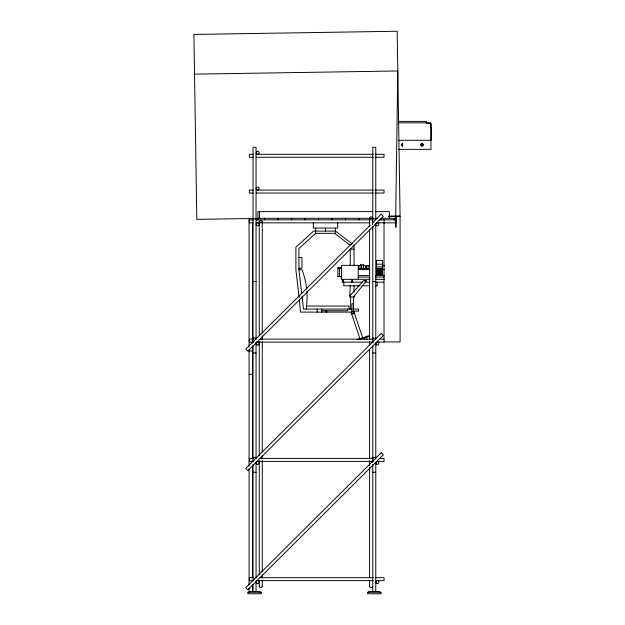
<?xml version="1.0" encoding="UTF-8"?>
<svg xmlns="http://www.w3.org/2000/svg" width="625" height="625" viewBox="0 0 625 625"><rect width="100%" height="100%" fill="white"/><g stroke="black" fill="none" stroke-linecap="round" stroke-linejoin="round"><path stroke-width="0.94" d="M402.195 144.828C402.266 142.562 402.18 147.086 402.25 144.828M354.43 295.812L366.594 280.672L363.555 280.672L349.867 295.812L349.867 296.953L354.43 296.953L354.047 295.812M370.172 225.203L245.758 349.125L247.875 351.234L383.344 216.297L381.227 214.188L372.242 223.141M335.422 228.07L335.422 233.336L315.656 233.336L298.93 248.484L298.93 269.688L301.711 293.703M365.359 281.922L365.57 281.141L364.789 280.938M351.891 311.352L352.227 311.188A1.438 1.438 0 0 0 351.484 313.344A1.438 1.438 0 0 0 353.758 313.508A1.438 1.438 0 0 0 353.328 311.266M357.008 339.602L369.352 335.5M359.008 339.734L369.688 336.188M194.531 74.148L397.797 70.969L395.523 227.18L396.242 227.18L396.242 216.266M253.312 218.492L196.82 219.375L193.906 34.43L397.172 31.25L400.086 216.195L400.086 341.914L384.031 341.914M256.148 218.445L258.188 218.414M388.711 216.375L400.086 216.195L388.75 216.195M398.656 121.398L426.477 121.398M398.062 122.852L430.688 122.852M427.648 123.32L430.688 123.32M398.867 140.297L430.977 140.297A10.234 0.414 -90 0 0 431.008 126.852A10.234 0.414 -90 0 0 430.477 124.234M398.727 149.352L430.977 149.352L430.977 140.297M253.242 154.281L249.336 154.281L249.336 157.266L253.242 157.266M256.172 154.281L373.297 154.281M375.25 154.281L384.031 154.281L384.031 157.266L375.25 157.266M256.172 157.266L373.297 157.266M253.242 190.062L249.336 190.062L249.336 193.039L253.242 193.039M256.172 190.062L373.297 190.062M375.25 190.062L384.031 190.062L384.031 193.039L375.25 193.039M256.172 193.039L373.297 193.039M372.875 211.609L257.93 211.609L257.93 219.805L372.422 219.805L372.422 218.312L257.93 218.312M375.789 211.609L389.359 211.609L389.359 218.312M375.789 218.312L377.727 218.312M253.047 218.859L256.047 218.859M372.781 218.859L375.773 218.859M253.242 219.875L249.336 219.875L249.336 222.859L253.242 222.859M256.133 219.875L258.117 219.875M379.383 219.875L381.328 219.875M393.945 219.875L395.883 219.875L395.883 222.859L376.227 222.859M256.133 222.859L260.07 222.859M261.953 222.859L369.68 222.859M351.156 244.57L349.258 244.57L334.555 233.336M354.047 249.117L350.25 249.117L350.25 265.719M298.93 257.57L301.969 257.57L301.969 268.172L298.93 268.172M376.477 264.195L382.562 264.195M358.234 265.711L369.758 265.711M382.562 265.711L384.461 265.711M365.453 266.555L366.219 266.555M365.453 267.094L366.219 267.094M365.453 267.227L366.219 267.227M341.508 267.797L337.703 267.797L341.508 268.172M358.992 268.961L368.117 268.961M358.234 269.5L369.758 269.5M382.562 269.5L384.461 269.5M298.93 269.688L301.969 269.688A75.273 75.273 0 0 1 306.672 289.117M378.328 270.258L378.328 271.016M379 270.258L379 271.016M380.141 270.258L380.141 271.016M358.234 275.555L369.805 275.555M375.586 275.555L384.266 275.555M341.508 276.508L337.703 276.508L341.508 276.883M358.234 277.07L369.805 277.07M375.586 277.07L384.266 277.07M369.875 279.344L341.508 279.344L341.508 265.336L358.234 265.336L358.234 279.344M375.695 279.344L384.422 279.344M253.047 281.469L256.047 281.469M372.781 281.469L375.773 281.469M362.695 282.188L342.266 282.188L342.266 279.344M365.57 282.188L369.594 282.188M375.156 282.188L383.781 282.188M360.031 285.781L343.789 285.781L343.789 282.188M361.945 285.781L369.594 285.781M375.328 285.781L377.242 285.781L377.242 282.188M349.867 295.812L350.25 285.117M306.531 309.07L306.531 306.039L349.109 306.039L349.109 309.07M352.148 309.07L303.492 309.07L302.047 296.586M353.469 309.07L353.672 296.953M353.898 309.07L358.609 309.07L358.609 311.117L354.047 311.117L354.047 312.102L362.734 338.047L364.102 338.047L364.578 339.477M321.742 310.773L347.586 310.773L347.586 309.07M253.047 338.117L256.047 338.117M372.781 338.117L375.773 338.117M253.242 339.133L249.336 339.133L249.336 342.117L253.242 342.117M260.07 339.133L373.297 339.133M380.125 339.133L384.031 339.133M256.172 342.117L373.297 342.117M378.172 342.117L384.031 342.117L384.031 223.016M249.062 351.039L252.477 351.039M253.047 353.023L256.047 353.023M372.781 353.023L375.773 353.023M249.062 374.312L252.477 374.312M253.047 457.375L256.047 457.375M372.781 457.375L375.773 457.375M253.242 458.398L249.336 458.398L249.336 461.375L253.242 461.375M260.07 458.398L373.297 458.398M380.125 458.398L384.031 458.398L384.031 461.375L378.172 461.375M258.117 461.375L373.297 461.375M253.047 472.281L256.047 472.281M372.781 472.281L375.773 472.281M253.242 577.656L249.336 577.656L249.336 580.633L253.242 580.633M260.07 577.656L373.297 577.656M375.25 577.656L384.031 577.656L384.031 580.633L378.172 580.633M258.117 580.633L373.297 580.633M352.289 243.984L335.422 231.094L313.609 231.094L295.891 247.148L295.891 269.688L299.117 297.547M326.57 311.07L326.492 311.672L325.969 311.531M366.266 337.328L366.984 339.477M360.133 339.359L351.008 312.102L300.453 312.102L299.336 299.461M402.492 143.688L402.492 145.961M402.258 143.688L402.258 145.961M384.031 219.93L384.031 222.859M379.75 592.258L379.75 591.547L368.797 591.547L368.797 592.258M375.773 219.25L375.773 147.305L372.781 147.305L372.781 223.133M375.773 224.695L375.773 339.414M375.773 342.977L375.773 458.672M375.773 462.563L375.773 591.547M372.781 226.633L372.781 342.977M372.781 345.898L372.781 462.563M372.781 464.508L372.781 591.547M372.578 217.93L372.578 224.758M372.578 226.703L372.578 229.633M369.586 217.93L369.586 226.703M369.586 229.633L369.586 339.789M369.586 341.742L369.586 345.641M369.586 349.539L369.586 458.719M369.586 460.672L369.586 465.547M369.586 467.492L369.586 577.656M369.586 580.578L369.586 586.43M368.117 265.75L368.117 269.234L358.992 269.234L358.992 265.75M363.555 268.695L363.555 266.289L363.172 268.695M361.273 268.695L361.273 266.289L360.891 268.695M358.953 218.312L358.953 219.805M354.047 245.328L354.047 265.719M354.047 285.117L354.047 291.93M352.148 282.188L352.148 279.914L351.773 282.188M350.633 296.953L350.633 309.07M345.484 218.312L345.484 219.805M343.406 282.188L343.406 279.914L343.023 282.188M339.414 268.172L339.414 276.508M337.891 268.172L337.891 276.508M337.703 222.617L337.703 228.07L313.375 228.07L313.375 222.617M332.016 218.312L332.016 219.805M325.539 228.07L325.539 231.094M321.742 309.07L321.742 312.102M318.547 218.312L318.547 219.805M317.18 309.07L317.18 312.102M315.656 228.07L315.656 233.336M305.078 218.312L305.078 219.805M291.602 218.312L291.602 219.805M278.133 218.312L278.133 219.805M264.664 218.312L264.664 219.805M262.258 221.734A1.492 1.055 0 0 1 260.016 222.648A1.492 1.055 0 0 1 260.016 220.82A1.492 1.055 0 0 1 262.258 221.734L262.258 332.898M262.258 335.828L262.258 339.727M262.258 341.672L262.258 451.859M262.258 455.766L262.258 458.688M262.258 460.641L262.258 571.805M262.258 574.727L262.258 577.656M262.258 580.578L262.258 586.43M260.023 592.258L260.023 591.547L249.07 591.547L249.07 592.258M259.43 211.609L259.43 218.312M259.266 221.734L259.266 335.828M259.266 341.672L259.266 455.766M259.266 460.641L259.266 574.727M259.266 580.578L259.266 586.43M256.047 339.414L256.047 147.305L253.047 147.305L253.047 342.328M256.047 342.328L256.047 458.672M256.047 462.234L256.047 577.93M256.047 581.82L256.047 591.547M253.047 345.898L253.047 461.586M253.047 465.156L253.047 580.852M253.047 584.734L253.047 591.547M252.477 218.156L252.477 220.586M252.477 222.492L252.477 343.078M252.477 346.008L252.477 458.398M252.477 465.047L252.477 577.641M252.477 584.289L252.477 591.125M249.062 218.156L249.062 346.984M249.062 349.914L249.062 466.203M249.062 469.133L249.062 585.344M249.062 588.195L249.062 591.125M306.883 291.422A75.273 75.273 0 0 1 306.531 306.039M426.375 121.766A10.234 0.414 -90 0 1 426.688 122.789M426.375 122.188A9.766 0.391 -90 0 1 426.68 123.172M430.484 124.617A9.766 0.391 -90 0 1 430.992 127.109A9.766 0.391 -90 0 1 430.961 139.969M422.844 144.258A1.141 1.141 0 0 1 421.961 145.961A1.141 1.141 0 0 1 420.789 144.438A1.141 1.141 0 0 1 422.664 144.023M262.203 586.156A1.492 1.055 0 0 1 260.375 587.445A1.492 1.055 0 0 1 259.703 585.68M369.789 218.461A1.492 1.055 0 0 1 370.227 217.07A1.492 1.055 0 0 1 372.227 217.25A1.492 1.055 0 0 1 372.141 218.68M372.578 586.43A1.492 1.055 0 0 1 370.891 587.477A1.492 1.055 0 0 1 369.641 586.156M325.562 311.148C326.5 314.039 327.82 309.102 325.562 311.148M360.719 264.344C361.297 266.07 361.484 264.094 360.719 264.344M363 264.344C363.664 266.062 363.688 264.109 363 264.344M381.227 333.453L245.758 468.391L247.875 470.5L383.344 335.562L381.227 333.453M381.227 452.711L245.758 587.648L247.875 589.758L383.344 454.82L381.227 452.711M402.641 143.688L402.109 143.688L402.109 145.961L402.641 145.961L402.641 143.688M394.602 218.312L381.133 218.312L381.133 219.805L394.602 219.805L394.602 218.312M382.562 260.414L376.477 260.414L376.477 274.422L382.562 274.422L382.562 260.414M366.219 266.422L365.453 266.422L365.453 267.625L366.219 267.625L366.219 266.422M382.367 266.852L376.672 266.852L376.672 274.234L382.367 274.234L382.367 266.852M366.594 268.031L365.078 268.031L365.078 268.633L366.594 268.633L366.594 268.031M377.906 268.367L377.711 272.906L377.906 268.367M378.477 268.367L378.281 272.906L378.477 268.367M379.047 268.367L378.852 272.906L379.047 268.367M379.617 268.367L379.422 272.906L379.617 268.367M380.188 268.367L379.992 272.906L380.188 268.367M380.758 268.367L380.562 272.906L380.758 268.367M381.328 268.367L381.133 272.906L381.328 268.367M353.445 303.766L351.922 303.766L351.922 313.312L353.445 313.312L353.445 303.766M261.281 592.258L247.812 592.258L247.812 593.75L261.281 593.75L261.281 592.258M381.008 592.258L367.539 592.258L367.539 593.75L381.008 593.75L381.008 592.258M421.656 145.812A1.141 1.141 0 0 0 423.367 144.828A1.141 1.141 0 0 0 421.656 143.844A1.141 1.141 0 0 0 421.656 145.812M376.641 225.641A1.492 1.492 0 0 0 378.883 224.352A1.492 1.492 0 0 0 376.641 223.055A1.492 1.492 0 0 0 376.641 225.641M256.602 225.406A1.492 1.492 0 0 0 259.102 224.734A1.492 1.492 0 0 0 257.273 222.906A1.492 1.492 0 0 0 256.602 225.406M376.641 344.898A1.492 1.492 0 0 0 378.883 343.609A1.492 1.492 0 0 0 376.641 342.312A1.492 1.492 0 0 0 376.641 344.898M256.914 583.422A1.492 1.492 0 0 0 259.148 582.125A1.492 1.492 0 0 0 256.914 580.836A1.492 1.492 0 0 0 256.914 583.422M376.328 583.188A1.492 1.492 0 0 0 378.828 582.508A1.492 1.492 0 0 0 377 580.688A1.492 1.492 0 0 0 376.328 583.188M376.641 464.164A1.492 1.492 0 0 0 378.883 462.867A1.492 1.492 0 0 0 376.641 461.57A1.492 1.492 0 0 0 376.641 464.164M256.914 464.164A1.492 1.492 0 0 0 259.148 462.867A1.492 1.492 0 0 0 256.914 461.57A1.492 1.492 0 0 0 256.914 464.164M256.602 189.625A1.492 1.492 0 0 0 259.102 188.953A1.492 1.492 0 0 0 257.273 187.125A1.492 1.492 0 0 0 256.602 189.625M256.914 154.086A1.492 1.492 0 0 0 259.148 152.789A1.492 1.492 0 0 0 256.914 151.5A1.492 1.492 0 0 0 256.914 154.086M256.914 344.898A1.492 1.492 0 0 0 259.148 343.609A1.492 1.492 0 0 0 256.914 342.312A1.492 1.492 0 0 0 256.914 344.898"/></g></svg>
